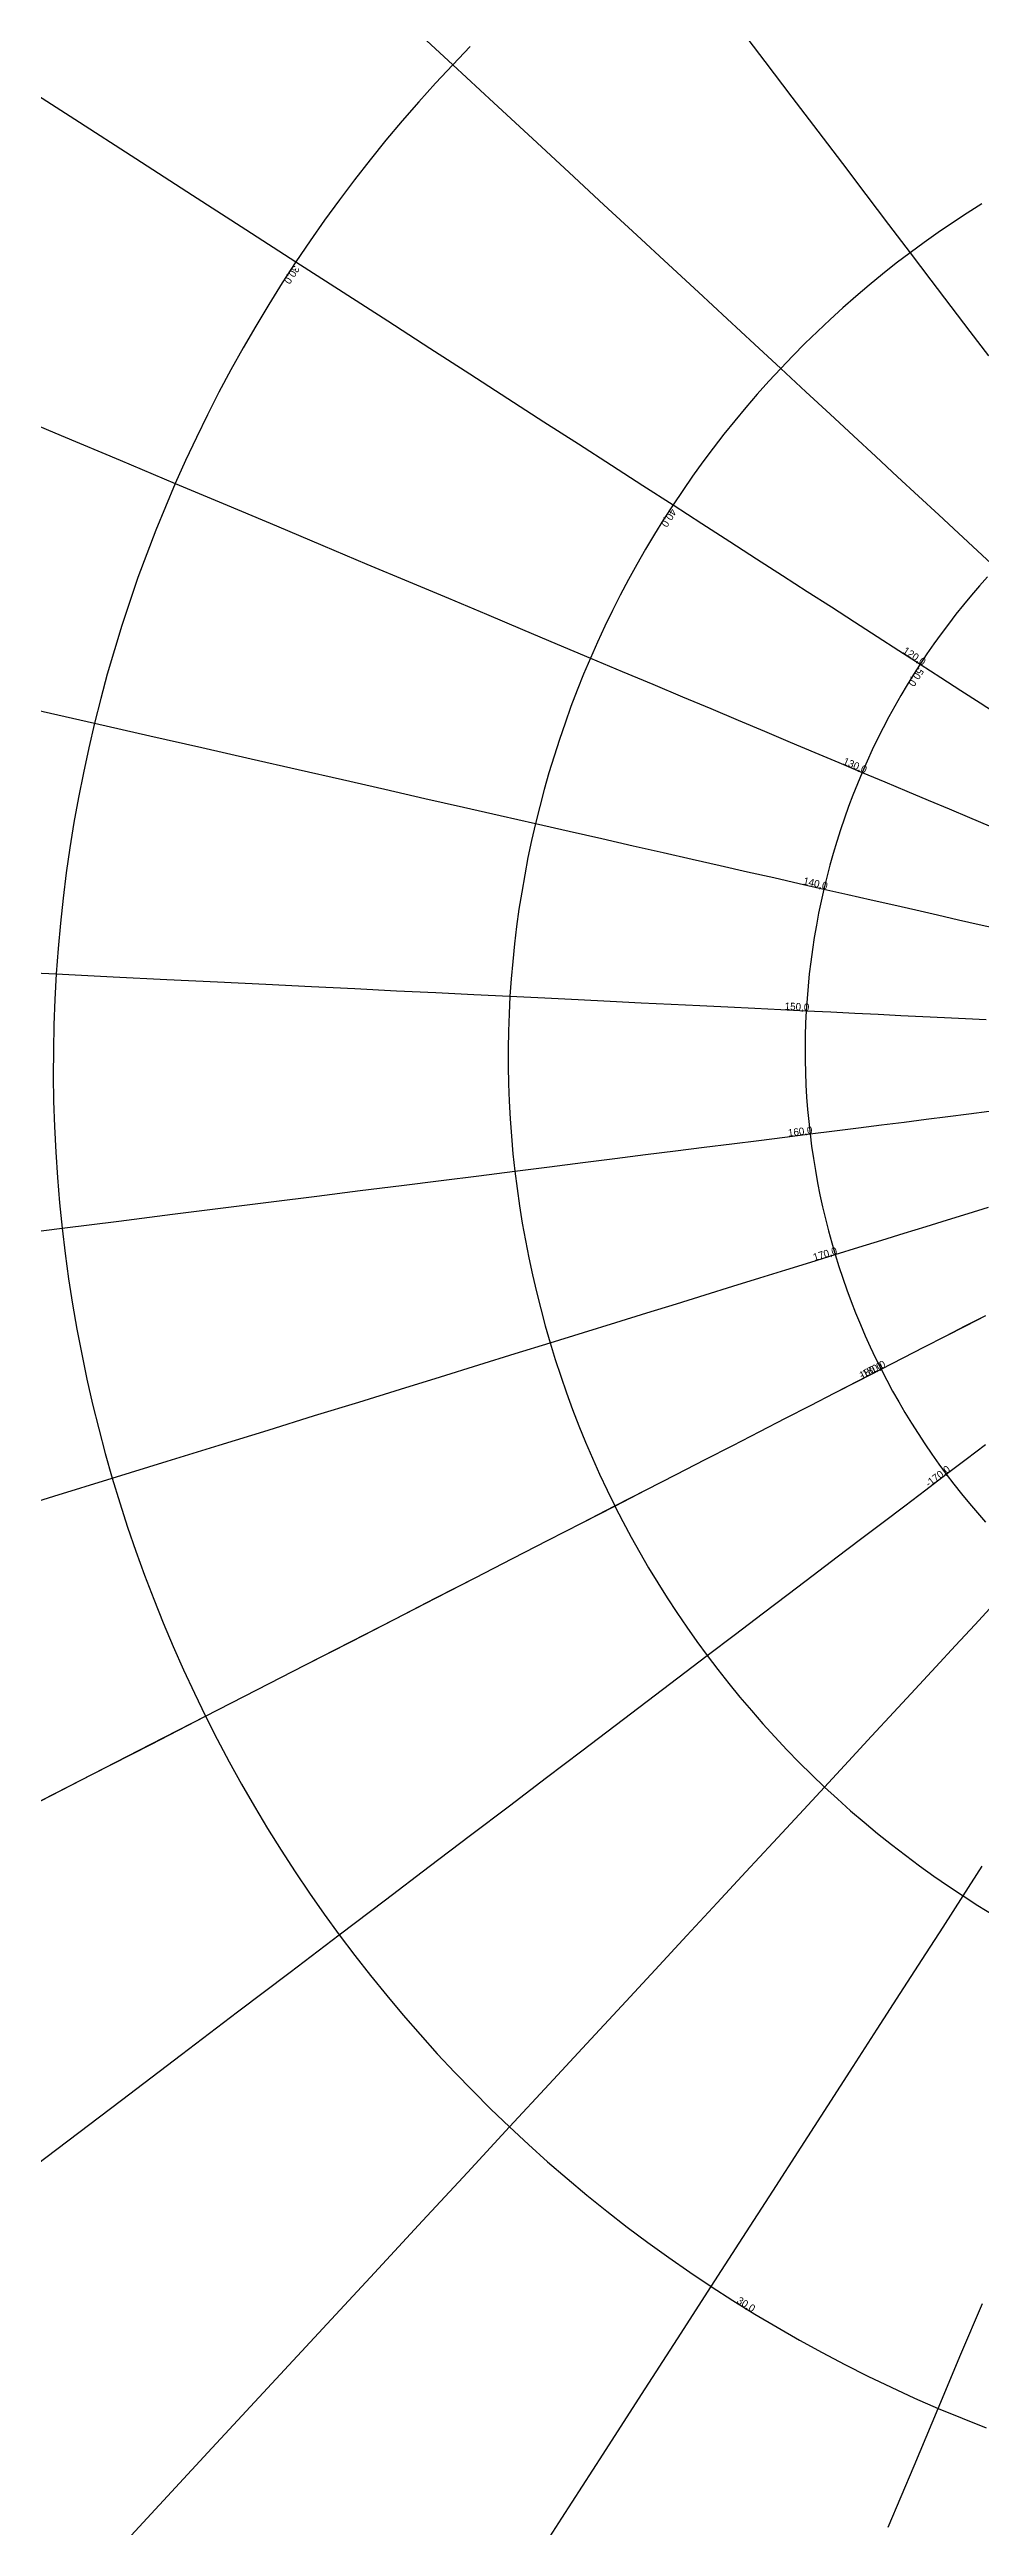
# Model space of a CAD drawing. Extents: x -36224 to 36225, y -38121 to 34420.
# Drawn here: x -11080 to -4025, y -11282 to 7493 of the extents above; entities that cross this region are included whole.
import ezdxf

# ---------------------------------------------------------------- set-up
doc = ezdxf.new("R2010")
doc.units = 0
for name, color, linetype in [('MERIDIAN_LABELS', 7, 'Continuous'), ('MERIDIANS', 7, 'Continuous'), ('PARALLEL_LABELS', 7, 'Continuous'), ('PARALLELS', 7, 'Continuous')]:
    doc.layers.add(name, color=color, linetype=linetype)

msp = doc.modelspace()

# ---------------------------------------------------------------- linework, layer by layer
at = {"layer": 'MERIDIANS'}
for p, q in [((-8354.67258, 7683.83789), (-8024.63971, 7378.10544)), ((-5875.74472, 7688.43136), (-5659.31752, 7403.18483)), ((-8024.63971, 7378.10544), (-7713.72203, 7090.08074)), ((-5659.31752, 7403.18483), (-5453.65121, 7132.12093)), ((-11384.29291, 7284.09066), (-10889.00995, 6964.76806)), ((-10889.00995, 6964.76806), (-10427.55975, 6667.25837)), ((-7713.72203, 7090.08074), (-7420.13178, 6818.10763)), ((-5453.65121, 7132.12093), (-5257.84631, 6874.05416)), ((-7420.13178, 6818.10763), (-7142.29507, 6560.72813)), ((-5257.84631, 6874.05416), (-5071.09907, 6627.9252)), ((-10427.55975, 6667.25837), (-9996.33611, 6389.23658)), ((-5071.09907, 6627.9252), (-4892.68897, 6392.78443)), ((-9996.33611, 6389.23658), (-9592.22495, 6128.69495)), ((-7142.29507, 6560.72813), (-6878.82076, 6316.65352)), ((-4892.68897, 6392.78443), (-4721.96819, 6167.778)), ((-6878.82076, 6316.65352), (-6628.47458, 6084.74041)), ((-9592.22495, 6128.69495), (-9212.52296, 5883.89059)), ((-6628.47458, 6084.74041), (-6390.15754, 5863.97073)), ((-4721.96819, 6167.778), (-4558.35252, 5952.13597)), ((-9212.52296, 5883.89059), (-8854.87193, 5653.3031)), ((-6390.15754, 5863.97073), (-6162.88777, 5653.43491)), ((-4558.35252, 5952.13597), (-4401.31375, 5745.16215)), ((-8854.87193, 5653.3031), (-8517.2053, 5435.60009)), ((-6162.88777, 5653.43491), (-5945.78527, 5452.31774)), ((-4401.31375, 5745.16215), (-4250.373, 5546.22539)), ((-5945.78527, 5452.31774), (-5738.05891, 5259.88634)), ((-4250.373, 5546.22539), (-4105.09501, 5354.75204)), ((-8517.2053, 5435.60009), (-8197.70424, 5229.60893)), ((-5738.05891, 5259.88634), (-5538.99545, 5075.47999)), ((-4105.09501, 5354.75204), (-3965.08327, 5170.21949)), ((-8197.70424, 5229.60893), (-7894.76155, 5034.29341)), ((-5538.99545, 5075.47999), (-5347.95003, 4898.5013)), ((-7894.76155, 5034.29341), (-7606.95162, 4848.7344)), ((-5347.95003, 4898.5013), (-5164.33814, 4728.40882)), ((-11466.5238, 4766.94408), (-10991.14226, 4567.00683)), ((-7606.95162, 4848.7344), (-7333.00539, 4672.1137)), ((-5164.33814, 4728.40882), (-4987.62861, 4564.71047)), ((-10991.14226, 4567.00683), (-10545.74315, 4379.67967)), ((-7333.00539, 4672.1137), (-7071.78932, 4503.70049)), ((-4987.62861, 4564.71047), (-4817.33759, 4406.95803)), ((-10545.74315, 4379.67967), (-10127.32958, 4203.70216)), ((-7071.78932, 4503.70049), (-6822.28768, 4342.83989)), ((-6822.28768, 4342.83989), (-6583.58751, 4188.94329)), ((-4817.33759, 4406.95803), (-4653.02331, 4254.74226)), ((-10127.32958, 4203.70216), (-9733.28821, 4037.97518)), ((-6583.58751, 4188.94329), (-6354.86586, 4041.48013)), ((-4653.02331, 4254.74226), (-4494.28149, 4107.68866)), ((-9733.28821, 4037.97518), (-9361.32965, 3881.53585)), ((-6354.86586, 4041.48013), (-6135.37888, 3899.97081)), ((-4494.28149, 4107.68866), (-4340.74144, 3965.45381)), ((-4340.74144, 3965.45381), (-4192.06247, 3827.72212)), ((-9361.32965, 3881.53585), (-9009.43963, 3733.53699)), ((-6135.37888, 3899.97081), (-5924.45239, 3763.98068)), ((-5924.45239, 3763.98068), (-5721.47389, 3633.11483)), ((-4192.06247, 3827.72212), (-4047.93089, 3694.203)), ((-9009.43963, 3733.53699), (-8675.83877, 3593.23025)), ((-8675.83877, 3593.23025), (-8358.9492, 3459.95198)), ((-5721.47389, 3633.11483), (-5525.8855, 3507.01359)), ((-4047.93089, 3694.203), (-3908.05731, 3564.62835)), ((-8358.9492, 3459.95198), (-8057.36668, 3333.11159)), ((-5525.8855, 3507.01359), (-5337.17794, 3385.34862)), ((-5337.17794, 3385.34862), (-5154.88525, 3267.81949)), ((-8057.36668, 3333.11159), (-7769.83725, 3212.18168)), ((-7769.83725, 3212.18168), (-7495.23754, 3096.6898)), ((-5154.88525, 3267.81949), (-4978.58021, 3154.15076)), ((-7495.23754, 3096.6898), (-7232.55808, 2986.21136)), ((-4978.58021, 3154.15076), (-4807.87025, 3044.08933)), ((-4807.87025, 3044.08933), (-4642.39397, 2937.4022)), ((-7232.55808, 2986.21136), (-6980.88914, 2880.36376)), ((-6980.88914, 2880.36376), (-6739.40855, 2778.8012)), ((-4642.39397, 2937.4022), (-4481.81798, 2833.87442)), ((-4481.81798, 2833.87442), (-4325.83414, 2733.30733)), ((-6739.40855, 2778.8012), (-6507.37138, 2681.21038)), ((-6507.37138, 2681.21038), (-6284.10088, 2587.30667)), ((-4325.83414, 2733.30733), (-4174.15715, 2635.51699)), ((-4174.15715, 2635.51699), (-4026.52235, 2540.33276)), ((-11184.73802, 2487.5825), (-10739.86217, 2386.42368)), ((-6284.10088, 2587.30667), (-6068.98084, 2496.83091)), ((-6068.98084, 2496.83091), (-5861.44879, 2409.54652)), ((-4026.52235, 2540.33276), (-3882.68381, 2447.59608)), ((-10739.86217, 2386.42368), (-10320.98396, 2291.17638)), ((-10320.98396, 2291.17638), (-9925.6552, 2201.2839)), ((-5861.44879, 2409.54652), (-5660.99022, 2325.23711)), ((-5660.99022, 2325.23711), (-5467.13344, 2243.70431)), ((-9925.6552, 2201.2839), (-9551.72272, 2116.25665)), ((-9551.72272, 2116.25665), (-9197.285, 2035.66225)), ((-5467.13344, 2243.70431), (-5279.44512, 2164.76585)), ((-5279.44512, 2164.76585), (-5097.52637, 2088.25397)), ((-5097.52637, 2088.25397), (-4921.00928, 2014.01393)), ((-9197.285, 2035.66225), (-8860.65641, 1959.11741)), ((-8860.65641, 1959.11741), (-8540.33723, 1886.28111)), ((-8540.33723, 1886.28111), (-8234.98861, 1816.84892)), ((-4921.00928, 2014.01393), (-4749.55386, 1941.90275)), ((-4749.55386, 1941.90275), (-4582.84535, 1871.78804)), ((-8234.98861, 1816.84892), (-7943.41146, 1750.54817)), ((-7943.41146, 1750.54817), (-7664.52851, 1687.13392)), ((-4582.84535, 1871.78804), (-4420.59183, 1803.54702)), ((-4420.59183, 1803.54702), (-4262.52205, 1737.0656)), ((-4262.52205, 1737.0656), (-4108.38354, 1672.23761)), ((-7664.52851, 1687.13392), (-7397.36917, 1626.38545)), ((-7397.36917, 1626.38545), (-7141.05647, 1568.10337)), ((-7141.05647, 1568.10337), (-6894.79597, 1512.10702)), ((-6894.79597, 1512.10702), (-6657.86613, 1458.23235)), ((-4108.38354, 1672.23761), (-3957.94093, 1608.96405)), ((-6657.86613, 1458.23235), (-6429.61006, 1406.32997)), ((-6429.61006, 1406.32997), (-6209.4283, 1356.26358)), ((-6209.4283, 1356.26358), (-5996.77256, 1307.9085)), ((-5996.77256, 1307.9085), (-5791.14029, 1261.15048)), ((-5791.14029, 1261.15048), (-5592.06991, 1215.88453)), ((-5592.06991, 1215.88453), (-5399.13657, 1172.01407)), ((-5399.13657, 1172.01407), (-5211.94848, 1129.45)), ((-5211.94848, 1129.45), (-5030.14366, 1088.11002)), ((-5030.14366, 1088.11002), (-4853.38703, 1047.91792)), ((-4853.38703, 1047.91792), (-4681.36784, 1008.80306)), ((-4681.36784, 1008.80306), (-4513.79744, 970.69979)), ((-4513.79744, 970.69979), (-4350.40717, 933.54702)), ((-4350.40717, 933.54702), (-4190.94662, 897.28782)), ((-4190.94662, 897.28782), (-4035.18192, 861.86902)), ((-4035.18192, 861.86902), (-3882.89437, 827.24086)), ((-11487.55665, 508.18908), (-11029.44427, 485.70264)), ((-11029.44427, 485.70264), (-10598.19352, 464.5347)), ((-10598.19352, 464.5347), (-10191.26829, 444.56079)), ((-10191.26829, 444.56079), (-9806.43886, 425.67144)), ((-9806.43886, 425.67144), (-9441.7368, 407.77005)), ((-9441.7368, 407.77005), (-9095.41772, 390.77098)), ((-9095.41772, 390.77098), (-8765.9301, 374.59809)), ((-8765.9301, 374.59809), (-8451.88924, 359.1834)), ((-8451.88924, 359.1834), (-8152.05532, 344.46606)), ((-8152.05532, 344.46606), (-7865.31477, 330.3914)), ((-7865.31477, 330.3914), (-7590.66455, 316.9102)), ((-7590.66455, 316.9102), (-7327.19857, 303.97798)), ((-7327.19857, 303.97798), (-7074.0962, 291.55446)), ((-7074.0962, 291.55446), (-6830.61227, 279.60305)), ((-6830.61227, 279.60305), (-6596.06853, 268.09048)), ((-6596.06853, 268.09048), (-6369.84612, 256.98636)), ((-6369.84612, 256.98636), (-6151.37916, 246.26291)), ((-6151.37916, 246.26291), (-5940.14903, 235.89468)), ((-5940.14903, 235.89468), (-5735.6795, 225.8583)), ((-5735.6795, 225.8583), (-5537.5323, 216.13225)), ((-5537.5323, 216.13225), (-5345.30333, 206.69669)), ((-5345.30333, 206.69669), (-5158.61931, 197.53331)), ((-5158.61931, 197.53331), (-4977.13474, 188.62514)), ((-4977.13474, 188.62514), (-4800.52928, 179.95647)), ((-4800.52928, 179.95647), (-4628.50537, 171.51268)), ((-4628.50537, 171.51268), (-4460.78616, 163.28018)), ((-4460.78616, 163.28018), (-4297.11359, 155.24632)), ((-4297.11359, 155.24632), (-4137.24673, 147.39926)), ((-4137.24673, 147.39926), (-3980.96025, 139.72794)), ((-4113.71495, -574.65081), (-3958.16969, -555.02771)), ((-5705.23362, -775.43182), (-5507.87753, -750.53399)), ((-5507.87753, -750.53399), (-5316.43389, -726.38206)), ((-5316.43389, -726.38206), (-5130.52938, -702.92893)), ((-5130.52938, -702.92893), (-4949.81849, -680.13101)), ((-4949.81849, -680.13101), (-4773.98095, -657.9479)), ((-4773.98095, -657.9479), (-4602.7193, -636.34207)), ((-4602.7193, -636.34207), (-4435.75683, -615.2786)), ((-4435.75683, -615.2786), (-4272.83562, -594.72497)), ((-4272.83562, -594.72497), (-4113.71495, -574.65081)), ((-7038.79607, -943.66988), (-6796.13177, -913.05611)), ((-6796.13177, -913.05611), (-6562.40424, -883.56978)), ((-6562.40424, -883.56978), (-6336.9939, -855.13272)), ((-6336.9939, -855.13272), (-6119.3343, -827.67346)), ((-6119.3343, -827.67346), (-5908.90639, -801.12654)), ((-5908.90639, -801.12654), (-5705.23362, -775.43182)), ((-8725.71495, -1156.48628), (-8412.48331, -1116.96996)), ((-8412.48331, -1116.96996), (-8113.46587, -1079.24686)), ((-8113.46587, -1079.24686), (-7827.54625, -1043.17613)), ((-7827.54625, -1043.17613), (-7553.71906, -1008.63095)), ((-7553.71906, -1008.63095), (-7291.07639, -975.49678)), ((-7291.07639, -975.49678), (-7038.79607, -943.66988)), ((-10147.97165, -1335.91373), (-9763.87866, -1287.45776)), ((-9763.87866, -1287.45776), (-9399.93976, -1241.54437)), ((-9399.93976, -1241.54437), (-9054.40411, -1197.95268)), ((-9054.40411, -1197.95268), (-8725.71495, -1156.48628)), ((-4118.45412, -1329.81281), (-3964.93428, -1282.31803)), ((-11442.29954, -1499.20209), (-10984.7883, -1441.4839)), ((-10984.7883, -1441.4839), (-10554.19504, -1387.1616)), ((-10554.19504, -1387.1616), (-10147.97165, -1335.91373)), ((-4771.73653, -1531.92025), (-4602.03488, -1479.41927)), ((-4602.03488, -1479.41927), (-4436.76294, -1428.28872)), ((-4436.76294, -1428.28872), (-4275.65262, -1378.44566)), ((-4275.65262, -1378.44566), (-4118.45412, -1329.81281)), ((-5310.41494, -1698.5724), (-5125.60395, -1641.39701)), ((-5125.60395, -1641.39701), (-4946.1561, -1585.88082)), ((-4946.1561, -1585.88082), (-4771.73653, -1531.92025)), ((-5900.79903, -1881.22085), (-5697.60395, -1818.35793)), ((-5697.60395, -1818.35793), (-5500.95098, -1757.51896)), ((-5500.95098, -1757.51896), (-5310.41494, -1698.5724)), ((-6554.47003, -2083.44851), (-6328.70554, -2013.60324)), ((-6328.70554, -2013.60324), (-6110.9984, -1946.2507)), ((-6110.9984, -1946.2507), (-5900.79903, -1881.22085)), ((-7286.4172, -2309.89265), (-7032.63397, -2231.37916)), ((-7032.63397, -2231.37916), (-6788.89309, -2155.9725)), ((-6788.89309, -2155.9725), (-6554.47003, -2083.44851)), ((-4289.4986, -2259.22322), (-4135.29262, -2180.00652)), ((-4289.42256, -2259.37341), (-4135.21928, -2180.15129)), ((-4135.29262, -2180.00652), (-3984.98097, -2102.79036)), ((-4135.21928, -2180.15129), (-3984.91027, -2102.92985)), ((-7827.38735, -2477.2538), (-7551.04107, -2391.75993)), ((-7551.04107, -2391.75993), (-7286.4172, -2309.89265)), ((-4778.08937, -2510.21576), (-4610.61663, -2424.18383)), ((-4778.00478, -2510.38311), (-4610.53497, -2424.3453)), ((-4610.61663, -2424.18383), (-4447.84996, -2340.56944)), ((-4610.53497, -2424.3453), (-4447.77114, -2340.72518)), ((-4447.84996, -2340.56944), (-4289.4986, -2259.22322)), ((-4447.77114, -2340.72518), (-4289.42256, -2259.37341)), ((-8419.26181, -2660.36333), (-8116.43268, -2566.6764)), ((-8116.43268, -2566.6764), (-7827.38735, -2477.2538)), ((-5128.43328, -2690.18991), (-4950.58188, -2598.82639)), ((-5128.34258, -2690.36958), (-4950.49428, -2598.9998)), ((-4950.58188, -2598.82639), (-4778.08937, -2510.21576)), ((-4950.49428, -2598.9998), (-4778.00478, -2510.38311)), ((-9071.24695, -2862.06943), (-8737.08313, -2758.68842)), ((-8737.08313, -2758.68842), (-8419.26181, -2660.36333)), ((-5501.71307, -2881.94638), (-5312.01084, -2784.495)), ((-5501.61586, -2882.13917), (-5311.91693, -2784.68112)), ((-5312.01084, -2784.495), (-5128.43328, -2690.18991)), ((-5311.91693, -2784.68112), (-5128.34258, -2690.36958)), ((-9794.84685, -3085.93115), (-9423.26715, -2970.97471)), ((-9423.26715, -2970.97471), (-9071.24695, -2862.06943)), ((-5901.26346, -3087.19825), (-5697.97325, -2982.76663)), ((-5901.1593, -3087.4051), (-5697.87263, -2982.96633)), ((-5697.97325, -2982.76663), (-5501.71307, -2881.94638)), ((-5697.87263, -2982.96633), (-5501.61586, -2882.13917)), ((-10187.9091, -3207.5337), (-9794.84685, -3085.93115)), ((-6112.09908, -3195.50599), (-5901.26346, -3087.19825)), ((-6111.99126, -3195.72027), (-5901.1593, -3087.4051)), ((-4133.56877, -3192.20936), (-3987.49572, -3081.36984)), ((-11047.50206, -3473.4679), (-10604.63377, -3336.45675)), ((-10604.63377, -3336.45675), (-10187.9091, -3207.5337)), ((-6558.71677, -3424.93667), (-6331.04403, -3307.97957)), ((-6558.60121, -3425.16667), (-6330.93242, -3308.20155)), ((-6331.04403, -3307.97957), (-6112.09908, -3195.50599)), ((-6330.93242, -3308.20155), (-6111.99126, -3195.72027)), ((-4438.70144, -3423.74256), (-4283.87649, -3306.26214)), ((-4283.87649, -3306.26214), (-4133.56877, -3192.20936)), ((-11519.35059, -3619.44474), (-11047.50206, -3473.4679)), ((-7043.03432, -3673.73402), (-6795.79714, -3546.72653)), ((-7042.9104, -3673.9811), (-6795.67748, -3546.96489)), ((-6795.79714, -3546.72653), (-6558.71677, -3424.93667)), ((-6795.67748, -3546.96489), (-6558.60121, -3425.16667)), ((-4763.15035, -3669.93281), (-4598.3491, -3544.88243)), ((-4598.3491, -3544.88243), (-4438.70144, -3423.74256)), ((-7301.25606, -3806.38436), (-7043.03432, -3673.73402)), ((-7301.12768, -3806.64053), (-7042.9104, -3673.9811)), ((-4933.46427, -3799.16619), (-4763.15035, -3669.93281)), ((-7571.3793, -3945.14858), (-7301.25606, -3806.38436)), ((-7571.24627, -3945.41429), (-7301.12768, -3806.64053)), ((-5292.22709, -4071.39368), (-5109.68136, -3932.87886)), ((-5109.68136, -3932.87886), (-4933.46427, -3799.16619)), ((-8151.52161, -4243.17179), (-7854.42279, -4090.55002)), ((-8151.37862, -4243.45797), (-7854.28489, -4090.82571)), ((-7854.42279, -4090.55002), (-7571.3793, -3945.14858)), ((-7854.28489, -4090.82571), (-7571.24627, -3945.41429)), ((-5481.56608, -4215.06319), (-5292.22709, -4071.39368)), ((-8463.94455, -4403.66567), (-8151.52161, -4243.17179)), ((-8463.79619, -4403.96288), (-8151.37862, -4243.45797)), ((-5678.20679, -4364.2732), (-5481.56608, -4215.06319)), ((-4067.4986, -4446.80602), (-3926.6227, -4294.72136)), ((-8793.1144, -4572.76255), (-8463.94455, -4403.66567)), ((-8792.96042, -4573.0714), (-8463.79619, -4403.96288)), ((-5882.70691, -4519.44691), (-5678.20679, -4364.2732)), ((-4213.09768, -4603.98968), (-4067.4986, -4446.80602)), ((-9140.63234, -4751.28498), (-8793.1144, -4572.76255)), ((-9140.47242, -4751.6061), (-8792.96042, -4573.0714)), ((-6317.80083, -4849.59407), (-6095.67964, -4681.04959)), ((-6095.67964, -4681.04959), (-5882.70691, -4519.44691)), ((-4363.75489, -4766.63391), (-4213.09768, -4603.98968)), ((-9508.30682, -4940.16196), (-9140.63234, -4751.28498)), ((-9508.14064, -4940.49609), (-9140.47242, -4751.6061)), ((-6549.81733, -5025.64706), (-6317.80083, -4849.59407)), ((-4519.83522, -4935.13275), (-4363.75489, -4766.63391)), ((-9898.18849, -5140.44694), (-9508.30682, -4940.16196)), ((-9898.01568, -5140.79486), (-9508.14064, -4940.49609)), ((-6792.55668, -5209.8365), (-6549.81733, -5025.64706)), ((-4681.73729, -5109.91654), (-4519.83522, -4935.13275)), ((-10312.61227, -5353.33937), (-9898.18849, -5140.44694)), ((-10312.43242, -5353.70196), (-9898.01568, -5140.79486)), ((-7046.93845, -5402.86015), (-6792.55668, -5209.8365)), ((-4849.89741, -5291.45629), (-4681.73729, -5109.91654)), ((-10754.24852, -5580.21104), (-10312.61227, -5353.33937)), ((-10754.0612, -5580.58928), (-10312.43242, -5353.70196)), ((-7313.98748, -5605.49567), (-7046.93845, -5402.86015)), ((-5024.79419, -5480.26872), (-4849.89741, -5291.45629)), ((-11226.16577, -5822.63827), (-10754.24852, -5580.21104)), ((-11225.97048, -5823.03324), (-10754.0612, -5580.58928)), ((-7594.84958, -5818.61247), (-7313.98748, -5605.49567)), ((-5206.95398, -5676.92202), (-5024.79419, -5480.26872)), ((-7890.81, -6043.1858), (-7594.84958, -5818.61247)), ((-5396.95697, -5882.04259), (-5206.95398, -5676.92202)), ((-5595.44446, -6096.3227), (-5396.95697, -5882.04259)), ((-8203.31545, -6280.31342), (-7890.81, -6043.1858)), ((-5803.12711, -6320.5296), (-5595.44446, -6096.3227)), ((-8534.00044, -6531.23559), (-8203.31545, -6280.31342)), ((-6020.7948, -6555.51599), (-5803.12711, -6320.5296)), ((-4156.42182, -6502.95566), (-4010.85647, -6277.16042)), ((-8884.71889, -6797.35905), (-8534.00044, -6531.23559)), ((-6249.328, -6802.2324), (-6020.7948, -6555.51599)), ((-4308.2669, -6738.4918), (-4156.42182, -6502.95566)), ((-4466.90583, -6984.56626), (-4308.2669, -6738.4918)), ((-9257.58239, -7080.28607), (-8884.71889, -6797.35905)), ((-6489.71129, -7061.74176), (-6249.328, -6802.2324)), ((-9655.00674, -7381.84973), (-9257.58239, -7080.28607)), ((-6743.04934, -7335.23662), (-6489.71129, -7061.74176)), ((-4632.90841, -7242.06295), (-4466.90583, -6984.56626)), ((-4806.90805, -7511.96436), (-4632.90841, -7242.06295)), ((-10079.76891, -7704.15721), (-9655.00674, -7381.84973)), ((-7010.58586, -7624.05965), (-6743.04934, -7335.23662)), ((-7293.72638, -7929.72821), (-7010.58586, -7624.05965)), ((-4989.61095, -7795.36591), (-4806.90805, -7511.96436)), ((-10535.07737, -8049.64306), (-10079.76891, -7704.15721)), ((-5181.80691, -8093.49274), (-4989.61095, -7795.36591)), ((-11024.65943, -8421.13556), (-10535.07737, -8049.64306)), ((-7594.06549, -8253.96376), (-7293.72638, -7929.72821)), ((-7913.41995, -8598.72762), (-7594.06549, -8253.96376)), ((-5384.38226, -8407.71966), (-5181.80691, -8093.49274)), ((-11552.87076, -8821.93975), (-11024.65943, -8421.13556)), ((-5598.33506, -8739.59484), (-5384.38226, -8407.71966)), ((-8253.86883, -8966.26427), (-7913.41995, -8598.72762)), ((-5824.79345, -9090.86821), (-5598.33506, -8739.59484)), ((-8617.80282, -9359.15462), (-8253.86883, -8966.26427)), ((-6065.03764, -9463.52556), (-5824.79345, -9090.86821)), ((-9007.98502, -9780.38162), (-8617.80282, -9359.15462)), ((-6320.5265, -9859.82983), (-6065.03764, -9463.52556)), ((-4172.40616, -9976.96987), (-4010.00323, -9590.80252)), ((-9427.62653, -10233.41185), (-9007.98502, -9780.38162)), ((-6592.92996, -10282.37138), (-6320.5265, -9859.82983)), ((-4344.71201, -10386.68469), (-4172.40616, -9976.96987)), ((-9880.48127, -10722.29792), (-9427.62653, -10233.41185)), ((-6884.16877, -10734.12959), (-6592.92996, -10282.37138)), ((-4527.97016, -10822.4423), (-4344.71201, -10386.68469)), ((-10370.96586, -11251.80786), (-9880.48127, -10722.29792)), ((-7196.4635, -11218.5489), (-6884.16877, -10734.12959)), ((-4723.38211, -11287.09962), (-4527.97016, -10822.4423)), ((-10904.3129, -11827.59058), (-10370.96586, -11251.80786)), ((-7532.39555, -11739.6335), (-7196.4635, -11218.5489))]:
    msp.add_line(p, q, dxfattribs=at)
at = {"layer": 'PARALLELS'}
for p, q in [((-7892.18546, 7515.58923), (-8024.63971, 7378.10544)), ((-8024.63971, 7378.10544), (-8154.72471, 7238.32716)), ((-8154.72471, 7238.32716), (-8282.40066, 7096.29436)), ((-8407.62839, 6952.0477), (-8530.36939, 6805.62855)), ((-8282.40066, 7096.29436), (-8407.62839, 6952.0477)), ((-8530.36939, 6805.62855), (-8650.58581, 6657.07892)), ((-8650.58581, 6657.07892), (-8768.24048, 6506.4415)), ((-8768.24048, 6506.4415), (-8883.29695, 6353.75965)), ((-8995.71943, 6199.07736), (-9105.47287, 6042.43926)), ((-8883.29695, 6353.75965), (-8995.71943, 6199.07736)), ((-4126.46858, 6252.87048), (-4236.35812, 6180.5126)), ((-4015.3547, 6323.30923), (-4126.46858, 6252.87048)), ((-9105.47287, 6042.43926), (-9212.52296, 5883.89059)), ((-4452.33255, 6030.1236), (-4558.35252, 5952.13597)), ((-4344.99032, 6106.25648), (-4452.33255, 6030.1236)), ((-4236.35812, 6180.5126), (-4344.99032, 6106.25648)), ((-9212.52296, 5883.89059), (-9316.83609, 5723.47722)), ((-4663.01831, 5872.31617), (-4766.29836, 5790.68731)), ((-4558.35252, 5952.13597), (-4663.01831, 5872.31617)), ((-9316.83609, 5723.47722), (-9418.37944, 5561.24562)), ((-4868.16149, 5707.27305), (-4968.57693, 5622.09758)), ((-4766.29836, 5790.68731), (-4868.16149, 5707.27305)), ((-9418.37944, 5561.24562), (-9517.12093, 5397.24285)), ((-5164.94359, 5446.56243), (-5260.83528, 5356.25375)), ((-5067.51429, 5535.18563), (-5164.94359, 5446.56243)), ((-4968.57693, 5622.09758), (-5067.51429, 5535.18563)), ((-9517.12093, 5397.24285), (-9613.02925, 5231.51654)), ((-5355.16021, 5264.28585), (-5447.88968, 5170.68551)), ((-5260.83528, 5356.25375), (-5355.16021, 5264.28585)), ((-9613.02925, 5231.51654), (-9706.07389, 5064.1149)), ((-5538.99545, 5075.47999), (-5628.44969, 4978.69705)), ((-5447.88968, 5170.68551), (-5538.99545, 5075.47999)), ((-9796.2251, 4895.08669), (-9883.45397, 4724.48121)), ((-9706.07389, 5064.1149), (-9796.2251, 4895.08669)), ((-5628.44969, 4978.69705), (-5716.22508, 4880.36493)), ((-9883.45397, 4724.48121), (-9967.73239, 4552.34831)), ((-5802.29472, 4780.51236), (-5886.63221, 4679.1685)), ((-5716.22508, 4880.36493), (-5802.29472, 4780.51236)), ((-9967.73239, 4552.34831), (-10049.03308, 4378.73834)), ((-5969.21165, 4576.36303), (-6050.00761, 4472.12602)), ((-5886.63221, 4679.1685), (-5969.21165, 4576.36303)), ((-10049.03308, 4378.73834), (-10127.32958, 4203.70216)), ((-6128.99516, 4366.48803), (-6206.1499, 4259.48004)), ((-6050.00761, 4472.12602), (-6128.99516, 4366.48803)), ((-10127.32958, 4203.70216), (-10202.59629, 4027.29113)), ((-6281.44792, 4151.13346), (-6354.86586, 4041.48013)), ((-6206.1499, 4259.48004), (-6281.44792, 4151.13346)), ((-10202.59629, 4027.29113), (-10274.80846, 3849.55707)), ((-6354.86586, 4041.48013), (-6426.38088, 3930.5523)), ((-10274.80846, 3849.55707), (-10343.94221, 3670.5523)), ((-6495.97068, 3818.38261), (-6563.61351, 3705.00413)), ((-6426.38088, 3930.5523), (-6495.97068, 3818.38261)), ((-10343.94221, 3670.5523), (-10409.97452, 3490.32957)), ((-6629.28817, 3590.45029), (-6692.97402, 3474.7549)), ((-6563.61351, 3705.00413), (-6629.28817, 3590.45029)), ((-10409.97452, 3490.32957), (-10472.88328, 3308.94206)), ((-6692.97402, 3474.7549), (-6754.651, 3357.95216)), ((-4032.78315, 3426.68868), (-4093.33932, 3356.10477)), ((-3971.01619, 3496.2034), (-4032.78315, 3426.68868)), ((-10472.88328, 3308.94206), (-10532.64724, 3126.4434)), ((-6814.29962, 3240.0766), (-6871.90096, 3121.16313)), ((-6754.651, 3357.95216), (-6814.29962, 3240.0766)), ((-4210.74545, 3211.81323), (-4267.5594, 3138.14834)), ((-4152.66615, 3284.47255), (-4210.74545, 3211.81323)), ((-4093.33932, 3356.10477), (-4152.66615, 3284.47255)), ((-10532.64724, 3126.4434), (-10589.24607, 2942.88762)), ((-6871.90096, 3121.16313), (-6927.43671, 3001.24699)), ((-4323.09054, 3063.49972), (-4377.32176, 2987.88952)), ((-4267.5594, 3138.14834), (-4323.09054, 3063.49972)), ((-10589.24607, 2942.88762), (-10642.66035, 2758.32914)), ((-6980.88914, 2880.36376), (-7032.24112, 2758.54932)), ((-6927.43671, 3001.24699), (-6980.88914, 2880.36376)), ((-4481.81798, 2833.87442), (-4532.05068, 2755.5153)), ((-4430.23635, 2911.34017), (-4481.81798, 2833.87442)), ((-4377.32176, 2987.88952), (-4430.23635, 2911.34017)), ((-10642.66035, 2758.32914), (-10692.87158, 2572.82277)), ((-7081.47615, 2635.8399), (-7128.57831, 2512.272)), ((-7032.24112, 2758.54932), (-7081.47615, 2635.8399)), ((-4580.91892, 2676.2861), (-4628.4075, 2596.2104)), ((-4532.05068, 2755.5153), (-4580.91892, 2676.2861)), ((-10692.87158, 2572.82277), (-10739.86217, 2386.42368)), ((-7128.57831, 2512.272), (-7173.53233, 2387.88243)), ((-4674.50169, 2515.31206), (-4719.18711, 2433.61518)), ((-4628.4075, 2596.2104), (-4674.50169, 2515.31206)), ((-10739.86217, 2386.42368), (-10783.61549, 2199.1874)), ((-7216.32355, 2262.70828), (-7256.93795, 2136.78691)), ((-7173.53233, 2387.88243), (-7216.32355, 2262.70828)), ((-4804.27629, 2267.92351), (-4844.65341, 2183.97817)), ((-4762.44982, 2351.14413), (-4804.27629, 2267.92351)), ((-4719.18711, 2433.61518), (-4762.44982, 2351.14413)), ((-10783.61549, 2199.1874), (-10824.11583, 2011.16978)), ((-7256.93795, 2136.78691), (-7295.36213, 2010.15595)), ((-4883.56849, 2099.33321), (-4921.00928, 2014.01393)), ((-4844.65341, 2183.97817), (-4883.56849, 2099.33321)), ((-10824.11583, 2011.16978), (-10861.34845, 1822.42701)), ((-7331.58335, 1882.85327), (-7365.58951, 1754.91699)), ((-7295.36213, 2010.15595), (-7331.58335, 1882.85327)), ((-4956.96394, 1928.04587), (-4991.42109, 1841.45477)), ((-4921.00928, 2014.01393), (-4956.96394, 1928.04587)), ((-10861.34845, 1822.42701), (-10895.29954, 1633.01558)), ((-7365.58951, 1754.91699), (-7397.36917, 1626.38545)), ((-5024.36978, 1754.26657), (-5055.79951, 1666.50743)), ((-4991.42109, 1841.45477), (-5024.36978, 1754.26657)), ((-10895.29954, 1633.01558), (-10925.95629, 1442.99226)), ((-7397.36917, 1626.38545), (-7426.91152, 1497.29723)), ((-5085.70023, 1578.20368), (-5114.06232, 1489.38185)), ((-5055.79951, 1666.50743), (-5085.70023, 1578.20368)), ((-10925.95629, 1442.99226), (-10953.30684, 1252.41409)), ((-7454.20645, 1367.6911), (-7479.24449, 1237.60604)), ((-7426.91152, 1497.29723), (-7454.20645, 1367.6911)), ((-5140.87665, 1400.06862), (-5166.13453, 1310.29086)), ((-5114.06232, 1489.38185), (-5140.87665, 1400.06862)), ((-10953.30684, 1252.41409), (-10977.34031, 1061.33839)), ((-7479.24449, 1237.60604), (-7502.01684, 1107.08119)), ((-5211.94848, 1129.45), (-5232.48952, 1038.44139)), ((-5189.82772, 1220.0756), (-5211.94848, 1129.45)), ((-5166.13453, 1310.29086), (-5189.82772, 1220.0756)), ((-10977.34031, 1061.33839), (-10998.04681, 869.8227)), ((-7522.51538, 976.1559), (-7540.73268, 844.86965)), ((-7502.01684, 1107.08119), (-7522.51538, 976.1559)), ((-5251.444, 947.07722), (-5268.80558, 855.38507)), ((-5232.48952, 1038.44139), (-5251.444, 947.07722)), ((-10998.04681, 869.8227), (-11015.41743, 677.92479)), ((-7540.73268, 844.86965), (-7556.66198, 713.26211)), ((-5284.56841, 763.39264), (-5298.72708, 671.12776)), ((-5268.80558, 855.38507), (-5284.56841, 763.39264)), ((-11015.41743, 677.92479), (-11029.44427, 485.70264)), ((-7570.2972, 581.37306), (-7581.63295, 449.24241)), ((-7556.66198, 713.26211), (-7570.2972, 581.37306)), ((-5311.27669, 578.61833), (-5322.21281, 485.89237)), ((-5298.72708, 671.12776), (-5311.27669, 578.61833)), ((-11029.44427, 485.70264), (-11040.12043, 293.21441)), ((-7581.63295, 449.24241), (-7590.66455, 316.9102)), ((-5331.53151, 392.97798), (-5339.22934, 299.90334)), ((-5322.21281, 485.89237), (-5331.53151, 392.97798)), ((-11040.12043, 293.21441), (-11047.44001, 100.51844)), ((-7590.66455, 316.9102), (-7597.38799, 184.41657)), ((-5345.30333, 206.69669), (-5349.75102, 113.38635)), ((-5339.22934, 299.90334), (-5345.30333, 206.69669)), ((-11047.44001, 100.51844), (-11051.39812, -92.32677)), ((-7601.79997, 51.80175), (-7603.89789, -80.89395)), ((-7597.38799, 184.41657), (-7601.79997, 51.80175)), ((-5352.57042, 20.00069), (-5353.76007, -73.4319)), ((-5349.75102, 113.38635), (-5352.57042, 20.00069)), ((-11051.39812, -92.32677), (-11051.9909, -285.26259)), ((-7603.89789, -80.89395), (-7603.67985, -213.63015)), ((-5353.76007, -73.4319), (-5353.31896, -166.88296)), ((-5353.31896, -166.88296), (-5351.24661, -260.32403)), ((-11051.9909, -285.26259), (-11049.21551, -478.23026)), ((-7603.67985, -213.63015), (-7601.14465, -346.36641)), ((-7601.14465, -346.36641), (-7596.29181, -479.06225)), ((-5351.24661, -260.32403), (-5347.54302, -353.72661)), ((-5347.54302, -353.72661), (-5342.2087, -447.0622)), ((-11049.21551, -478.23026), (-11043.07012, -671.17094)), ((-7596.29181, -479.06225), (-7589.12155, -611.67716)), ((-5342.2087, -447.0622), (-5335.24466, -540.3023)), ((-5335.24466, -540.3023), (-5326.65239, -633.41841)), ((-11043.07012, -671.17094), (-11033.55394, -864.02567)), ((-7589.12155, -611.67716), (-7579.63479, -744.1706)), ((-7579.63479, -744.1706), (-7567.83318, -876.50205)), ((-5326.65239, -633.41841), (-5316.43389, -726.38206)), ((-5316.43389, -726.38206), (-5304.59168, -819.1648)), ((-11033.55394, -864.02567), (-11020.66722, -1056.73545)), ((-7567.83318, -876.50205), (-7553.71906, -1008.63095)), ((-5304.59168, -819.1648), (-5291.12874, -911.7382)), ((-5291.12874, -911.7382), (-5276.04858, -1004.07388)), ((-11020.66722, -1056.73545), (-11004.41123, -1249.24122)), ((-7553.71906, -1008.63095), (-7537.2955, -1140.51681)), ((-5276.04858, -1004.07388), (-5259.3552, -1096.14352)), ((-5259.3552, -1096.14352), (-5241.05309, -1187.91886)), ((-11004.41123, -1249.24122), (-10984.7883, -1441.4839)), ((-7537.2955, -1140.51681), (-7518.56628, -1272.11913)), ((-7518.56628, -1272.11913), (-7497.53588, -1403.39748)), ((-5241.05309, -1187.91886), (-5221.14726, -1279.37169)), ((-5221.14726, -1279.37169), (-5199.64319, -1370.47391)), ((-10984.7883, -1441.4839), (-10961.80178, -1633.40438)), ((-7497.53588, -1403.39748), (-7474.20952, -1534.31146)), ((-5199.64319, -1370.47391), (-5176.54688, -1461.19747)), ((-5176.54688, -1461.19747), (-5151.86481, -1551.51445)), ((-10961.80178, -1633.40438), (-10935.45608, -1824.94358)), ((-7474.20952, -1534.31146), (-7448.5931, -1664.82077)), ((-7448.5931, -1664.82077), (-7420.69325, -1794.88518)), ((-5151.86481, -1551.51445), (-5125.60395, -1641.39701)), ((-5125.60395, -1641.39701), (-5097.77178, -1730.81743)), ((-10935.45608, -1824.94358), (-10905.75664, -2016.04242)), ((-7420.69325, -1794.88518), (-7390.51733, -1924.46454)), ((-5097.77178, -1730.81743), (-5068.37626, -1819.74813)), ((-5068.37626, -1819.74813), (-5037.42584, -1908.16163)), ((-10905.75664, -2016.04242), (-10872.70996, -2206.64189)), ((-7390.51733, -1924.46454), (-7358.07339, -2053.51882)), ((-7358.07339, -2053.51882), (-7323.37019, -2182.00812)), ((-5037.42584, -1908.16163), (-5004.92945, -1996.03062)), ((-5004.92945, -1996.03062), (-4970.89651, -2083.32791)), ((-10872.70996, -2206.64189), (-10836.32359, -2396.68301)), ((-7323.37019, -2182.00812), (-7286.4172, -2309.89265)), ((-4970.89651, -2083.32791), (-4935.33694, -2170.0265)), ((-4935.33694, -2170.0265), (-4898.26111, -2256.09953)), ((-10836.32359, -2396.68301), (-10796.60611, -2586.10692)), ((-7286.4172, -2309.89265), (-7247.22461, -2437.13278)), ((-7247.22461, -2437.13278), (-7205.80332, -2563.68904)), ((-4898.26111, -2256.09953), (-4859.67989, -2341.52033)), ((-4859.67989, -2341.52033), (-4819.60461, -2426.2624)), ((-4819.60461, -2426.2624), (-4778.08937, -2510.21576)), ((-10796.60611, -2586.10692), (-10753.56717, -2774.85484)), ((-7205.80332, -2563.68904), (-7162.1649, -2689.52213)), ((-4778.00478, -2510.38311), (-4735.01958, -2593.60536)), ((-4735.01958, -2593.60536), (-4690.53484, -2676.15426)), ((-10753.56717, -2774.85484), (-10707.21747, -2962.8681)), ((-7162.1649, -2689.52213), (-7116.32167, -2814.59294)), ((-7116.32167, -2814.59294), (-7068.28661, -2938.86254)), ((-4690.53484, -2676.15426), (-4644.60608, -2757.92048)), ((-4644.60608, -2757.92048), (-4597.24696, -2838.87857)), ((-10707.21747, -2962.8681), (-10657.56874, -3150.08819)), ((-7068.28661, -2938.86254), (-7018.07341, -3062.29222)), ((-4597.24696, -2838.87857), (-4548.47159, -2919.00332)), ((-4548.47159, -2919.00332), (-4498.29455, -2998.26977)), ((-4498.29455, -2998.26977), (-4446.73084, -3076.65319)), ((-10657.56874, -3150.08819), (-10604.63377, -3336.45675)), ((-7018.07341, -3062.29222), (-6965.69646, -3184.8435)), ((-6965.69646, -3184.8435), (-6911.17084, -3306.47814)), ((-4446.73084, -3076.65319), (-4393.79592, -3154.12914)), ((-4393.79592, -3154.12914), (-4339.5057, -3230.67343)), ((-10604.63377, -3336.45675), (-10548.42641, -3521.9156)), ((-6911.17084, -3306.47814), (-6854.51231, -3427.15812)), ((-4339.5057, -3230.67343), (-4283.87649, -3306.26214)), ((-4283.87649, -3306.26214), (-4226.92506, -3380.87165)), ((-10548.42641, -3521.9156), (-10488.96154, -3706.40674)), ((-6854.51231, -3427.15812), (-6795.79714, -3546.72653)), ((-6795.67748, -3546.96489), (-6734.86297, -3665.50345)), ((-4226.92506, -3380.87165), (-4168.66859, -3454.47862)), ((-4168.66859, -3454.47862), (-4109.12468, -3527.06002)), ((-4109.12468, -3527.06002), (-4048.31134, -3598.59312)), ((-10488.96154, -3706.40674), (-10426.25509, -3889.87242)), ((-6734.86297, -3665.50345), (-6671.9071, -3783.09415)), ((-4048.31134, -3598.59312), (-3986.24699, -3669.05551)), ((-10426.25509, -3889.87242), (-10360.32403, -4072.25509)), ((-6671.9071, -3783.09415), (-6606.88815, -3899.58094)), ((-6606.88815, -3899.58094), (-6539.82527, -4014.92724)), ((-10360.32403, -4072.25509), (-10291.18637, -4253.49749)), ((-6539.82527, -4014.92724), (-6470.73825, -4129.09682)), ((-6470.73825, -4129.09682), (-6399.64755, -4242.05377)), ((-10291.18637, -4253.49749), (-10218.86118, -4433.54261)), ((-6399.64755, -4242.05377), (-6326.57428, -4353.76253)), ((-10218.86118, -4433.54261), (-10143.36852, -4612.33373)), ((-6326.57428, -4353.76253), (-6251.54017, -4464.18791)), ((-6251.54017, -4464.18791), (-6174.56762, -4573.29507)), ((-10143.36852, -4612.33373), (-10064.72952, -4789.81447)), ((-6174.56762, -4573.29507), (-6095.67964, -4681.04959)), ((-6095.67964, -4681.04959), (-6014.89989, -4787.41741)), ((-10064.72952, -4789.81447), (-9982.96632, -4965.92876)), ((-6014.89989, -4787.41741), (-5932.25261, -4892.36492)), ((-9982.96632, -4965.92876), (-9898.18849, -5140.44694)), ((-5932.25261, -4892.36492), (-5847.76269, -4995.8589)), ((-5847.76269, -4995.8589), (-5761.45561, -5097.86658)), ((-9898.01568, -5140.79486), (-9810.161, -5313.83555)), ((-5761.45561, -5097.86658), (-5673.35745, -5198.35561)), ((-5673.35745, -5198.35561), (-5583.49487, -5297.29413)), ((-9810.161, -5313.83555), (-9719.16825, -5485.51777)), ((-5583.49487, -5297.29413), (-5491.89513, -5394.65071)), ((-5491.89513, -5394.65071), (-5398.58604, -5490.39444)), ((-9719.16825, -5485.51777), (-9625.15004, -5655.61301)), ((-5398.58604, -5490.39444), (-5303.59601, -5584.49486)), ((-5303.59601, -5584.49486), (-5206.95398, -5676.92202)), ((-9625.15004, -5655.61301), (-9528.13357, -5824.06719)), ((-5206.95398, -5676.92202), (-5108.68943, -5767.64651)), ((-5108.68943, -5767.64651), (-5008.83242, -5856.6394)), ((-9528.13357, -5824.06719), (-9428.14703, -5990.82664)), ((-9428.14703, -5990.82664), (-9325.21961, -6155.83818)), ((-5008.83242, -5856.6394), (-4907.41349, -5943.87232)), ((-4907.41349, -5943.87232), (-4804.46375, -6029.31741)), ((-9325.21961, -6155.83818), (-9219.38148, -6319.04912)), ((-4804.46375, -6029.31741), (-4700.01477, -6112.94741)), ((-4700.01477, -6112.94741), (-4594.09866, -6194.73558)), ((-4594.09866, -6194.73558), (-4486.74801, -6274.65577)), ((-9219.38148, -6319.04912), (-9110.66375, -6480.40726)), ((-4486.74801, -6274.65577), (-4377.99589, -6352.6824)), ((-4377.99589, -6352.6824), (-4267.87582, -6428.79049)), ((-9110.66375, -6480.40726), (-8999.09854, -6639.86094)), ((-4267.87582, -6428.79049), (-4156.42182, -6502.95566)), ((-4156.42182, -6502.95566), (-4043.66832, -6575.15414)), ((-8999.09854, -6639.86094), (-8884.71889, -6797.35905)), ((-4043.66832, -6575.15414), (-3929.65021, -6645.36276)), ((-8884.71889, -6797.35905), (-8767.55882, -6952.85102)), ((-8767.55882, -6952.85102), (-8647.65325, -7106.28689)), ((-8647.65325, -7106.28689), (-8525.03807, -7257.61728)), ((-8525.03807, -7257.61728), (-8399.75005, -7406.79344)), ((-8399.75005, -7406.79344), (-8271.82689, -7553.76724)), ((-8271.82689, -7553.76724), (-8141.30718, -7698.49124)), ((-8141.30718, -7698.49124), (-8008.23041, -7840.91863)), ((-8008.23041, -7840.91863), (-7872.63691, -7981.00332)), ((-7872.63691, -7981.00332), (-7734.56792, -8118.69992)), ((-7734.56792, -8118.69992), (-7594.06549, -8253.96376)), ((-7594.06549, -8253.96376), (-7451.17253, -8386.75092)), ((-7451.17253, -8386.75092), (-7305.93276, -8517.01823)), ((-7305.93276, -8517.01823), (-7158.39071, -8644.7233)), ((-7158.39071, -8644.7233), (-7008.59173, -8769.82453)), ((-7008.59173, -8769.82453), (-6856.58193, -8892.28114)), ((-6856.58193, -8892.28114), (-6702.4082, -9012.05314)), ((-6702.4082, -9012.05314), (-6546.11817, -9129.10143)), ((-6546.11817, -9129.10143), (-6387.76022, -9243.38771)), ((-6387.76022, -9243.38771), (-6227.38344, -9354.8746)), ((-6227.38344, -9354.8746), (-6065.03764, -9463.52556)), ((-6065.03764, -9463.52556), (-5900.77332, -9569.30497)), ((-5900.77332, -9569.30497), (-5734.64165, -9672.17813)), ((-5734.64165, -9672.17813), (-5566.69444, -9772.11125)), ((-5566.69444, -9772.11125), (-5396.98416, -9869.07149)), ((-5396.98416, -9869.07149), (-5225.5639, -9963.02695)), ((-5225.5639, -9963.02695), (-5052.48733, -10053.94671)), ((-5052.48733, -10053.94671), (-4877.80875, -10141.80082)), ((-4877.80875, -10141.80082), (-4701.58299, -10226.56033)), ((-4701.58299, -10226.56033), (-4523.86543, -10308.19726)), ((-4523.86543, -10308.19726), (-4344.71201, -10386.68469)), ((-4344.71201, -10386.68469), (-4164.17913, -10461.99668)), ((-4164.17913, -10461.99668), (-3982.32374, -10534.10834))]:
    msp.add_line(p, q, dxfattribs=at)

# ---------------------------------------------------------------- texts
at = {"layer": 'MERIDIAN_LABELS'}
for s, rotation, p in [('120,0', 327.18901, (-4618.99717, 2922.31764)), ('130,0', 337.18922, (-5071.86557, 2077.46148)), ('140,0', 347.18953, (-5371.99149, 1165.84164)), ('150,0', 357.18989, (-5509.72777, 214.76746)), ('160,0', 7.19027, (-5480.25844, -747.04966)), ('170,0', 17.19062, (-5283.82055, -1690.34483)), ('180,0', 27.18989, (-4925.82006, -2586.10607)), ('-180,0', 27.19189, (-4925.73291, -2586.27862)), ('-170,0', 37.19105, (-4416.52501, -3406.91519))]:
    msp.add_text(s, height=55.676, rotation=rotation, dxfattribs=at).set_placement(p)
at = {"layer": 'PARALLEL_LABELS'}
for s, rotation, p in [('30,0', 236.96497, (-9227.69889, 5860.55295)), ('40,0', 237.19018, (-6369.94995, 4018.08302)), ('50,0', 237.33779, (-4496.84173, 2810.43853)), ('30,0', 328.23311, (-5877.10554, -9583.9607))]:
    msp.add_text(s, height=55.676, rotation=rotation, dxfattribs=at).set_placement(p)

doc.saveas('drawing.dxf')
